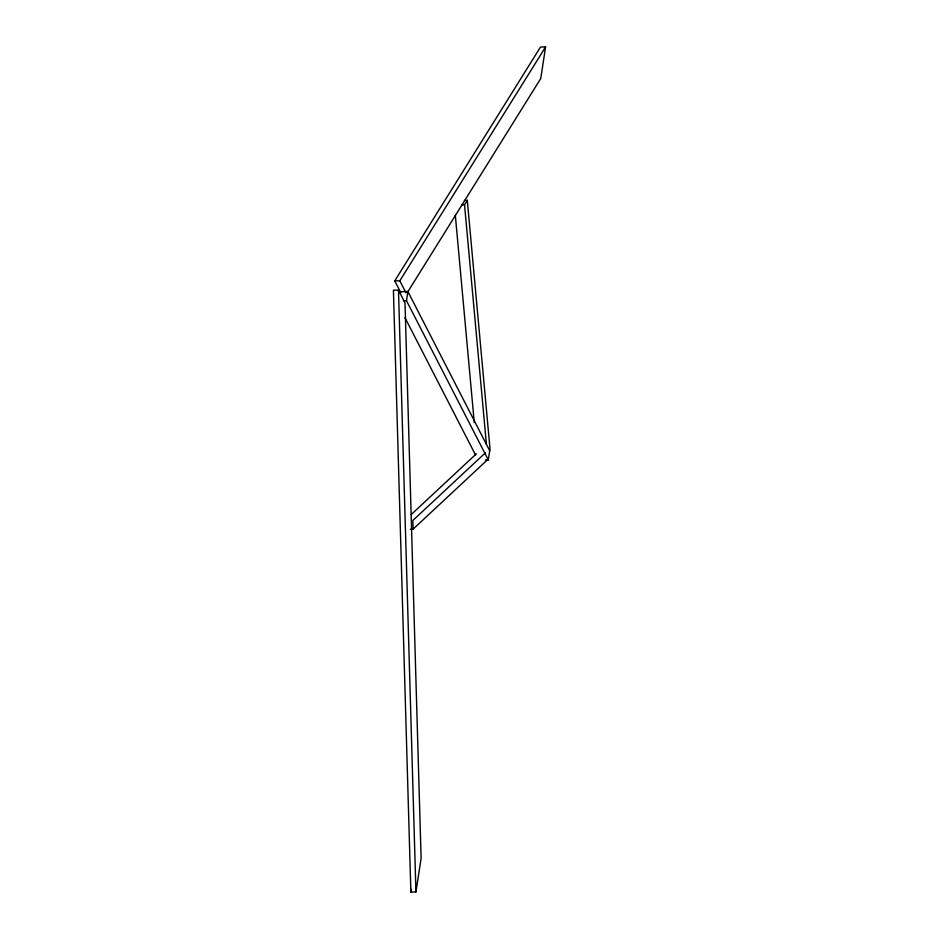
<?xml version="1.0" encoding="UTF-8"?>
<svg xmlns="http://www.w3.org/2000/svg" width="939" height="939" viewBox="0 0 939 939"><rect width="100%" height="100%" fill="white"/><g stroke="black" fill="none" stroke-linecap="round" stroke-linejoin="round"><path stroke-width="1.41" d="M485.404 459.969L488.303 459.934L406.481 300.726L407.89 291.548L399.192 291.689M410.871 892.05L393.418 290.21L398.488 290.139L405.002 302.804L421.106 858.281L415.942 891.968L410.871 892.05L411.305 889.245M400.836 292.745L394.744 280.878L540.512 47.032L545.582 46.95L540.747 78.547L407.303 292.616M488.303 459.934L490.005 448.854L467.305 200.383L464.406 200.43M394.744 280.878L399.814 280.808L545.582 46.95M486.414 444.347L464.535 204.831L467.305 200.383M411.118 514.642L476.284 453.866M485.475 452.751L412.831 520.488L413.113 529.127L410.402 529.162M413.113 529.127L487.294 459.946M461.636 204.878L464.535 204.831M403.582 300.773L406.481 300.726M407.89 291.548L489.712 450.755M399.814 280.808L405.906 292.675M404.991 317.711L475.498 454.91M455.321 215.207L474.265 422.597M398.488 290.139L415.942 891.968"/></g></svg>
